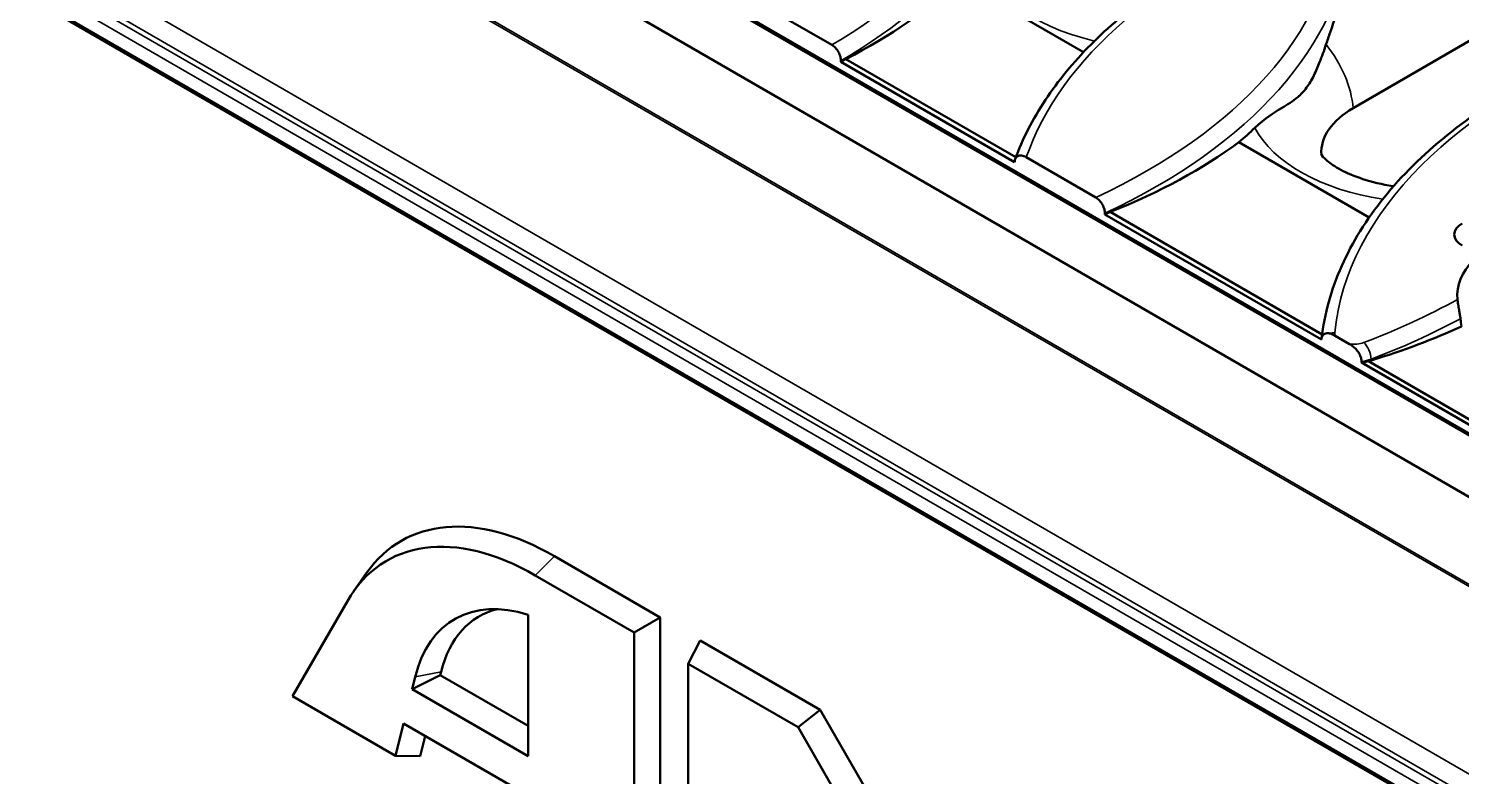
# Model space of a CAD drawing. Header units: millimetres. Extents: x 0 to 1485, y 0 to 1050.
# Drawn here: x 138 to 190.8, y 227.2 to 254.7 of the extents above; entities that cross this region are included whole.
import ezdxf

# ---------------------------------------------------------------- set-up
doc = ezdxf.new("R2010")
doc.units = ezdxf.units.MM
doc.header["$LTSCALE"] = 2.5
doc.layers.add('Sichtbar (ISO)', color=7, linetype='Continuous', lineweight=50)
doc.layers.add('Sichtbar schmal (ISO)', color=7, linetype='Continuous', lineweight=35)

msp = doc.modelspace()

# ---------------------------------------------------------------- linework, layer by layer
at = {"layer": 'Sichtbar (ISO)'}
for p, q in [((405.172, 116.161), (51.619, 320.286)), ((49.549, 319.15), (403.102, 115.026)), ((48.187, 307.69), (403.051, 102.809)), ((163.777, 256.284), (167.564, 254.098)), ((176.834, 253.828), (172.242, 256.479)), ((186.767, 251.767), (191.817, 254.682)), ((167.899, 253.512), (167.9, 253.474)), ((167.9, 253.474), (174.297, 249.781)), ((174.343, 249.959), (168.075, 253.577)), ((187.361, 247.75), (182.563, 250.52)), ((174.297, 249.781), (174.301, 249.816)), ((174.728, 249.961), (177.288, 248.483)), ((177.624, 247.898), (177.625, 247.86)), ((177.625, 247.86), (185.605, 243.252)), ((185.628, 243.443), (177.819, 247.951)), ((186.105, 243.393), (186.635, 243.087)), ((185.605, 243.252), (185.608, 243.288)), ((187.077, 242.44), (187.078, 242.402)), ((187.078, 242.402), (201.754, 233.929)), ((201.978, 234.003), (187.333, 242.458)), ((157.345, 235.278), (161.242, 233.027)), ((149.943, 233.982), (150.427, 234.668)), ((156.638, 234.572), (160.278, 232.47)), ((147.694, 230.124), (149.717, 233.629)), ((156.373, 233.122), (156.373, 227.921)), ((161.242, 233.027), (160.278, 232.47)), ((161.242, 233.027), (161.242, 222.821)), ((160.278, 232.47), (160.278, 222.858)), ((162.716, 232.177), (162.266, 231.323)), ((162.716, 232.177), (167.135, 229.625)), ((162.266, 231.323), (166.321, 228.981)), ((162.266, 221.711), (162.266, 231.323)), ((153.14, 230.901), (152.103, 230.386)), ((152.103, 230.386), (152.214, 230.833)), ((153.171, 231.025), (153.14, 230.901)), ((153.14, 230.901), (156.373, 229.034)), ((151.496, 227.929), (147.694, 230.124)), ((156.373, 227.921), (152.103, 230.386)), ((167.135, 229.625), (166.321, 228.981)), ((167.135, 229.625), (171.105, 222.749)), ((151.79, 229.12), (151.496, 227.929)), ((156.373, 226.474), (151.79, 229.12)), ((152.586, 228.66), (152.404, 227.924)), ((166.321, 228.981), (171.105, 220.696)), ((152.404, 227.924), (151.496, 227.929))]:
    msp.add_line(p, q, dxfattribs=at)
for centre, major_axis, ratio, start_param, end_param in [((150.556, 263.475), (24.48, -1.415), 0.534836, 5.540357, 5.830737), ((150.448, 263.396), (-24.494, 0), 0.57735, 2.36391, 2.374118), ((189.596, 250.134), (-4, 0), 0.57735, 5.497787, 6.318229), ((162.233, 258.452), (-24.538, 0), 0.57735, 2.547319, 2.591328), ((162.341, 258.777), (24.497, -1.416), 0.534836, 5.426833, 5.713667), ((162.233, 258.86), (-24.494, 0), 0.57735, 2.250305, 2.260564), ((191.502, 247.117), (-1.008, 0), 0.572981, 5.501585, 7.064785), ((195.174, 244.872), (-4.569, 0), 0.57735, 5.767088, 6.337785), ((174.126, 254.079), (24.515, -1.417), 0.534836, 5.316882, 5.488329), ((186.781, 243.069), (-1.194, 0), 0.57735, 1.822036, 2.051816), ((186.786, 243.051), (-1.195, 0.069), 0.534836, 2.076755, 2.175289), ((157.345, 226.046), (-5.653, 9.792), 0.57735, 5.497787, 6.543481), ((156.638, 225.638), (-5.471, 9.476), 0.57735, 5.497787, 6.604936), ((157.589, 226.178), (-3.918, 6.785), 0.57735, 5.719029, 6.823605), ((158.296, 226.587), (-3.736, 6.47), 0.57735, 6.11338, 6.823605)]:
    msp.add_ellipse(centre, major_axis=major_axis, ratio=ratio, start_param=start_param, end_param=end_param, dxfattribs=at)
for points, knots in [([(174.317, 249.89), (174.591, 250.636), (174.964, 251.366), (175.898, 252.776), (176.457, 253.457), (177.747, 254.753), (178.477, 255.369), (180.089, 256.524), (180.97, 257.063), (182.864, 258.054), (183.875, 258.505), (184.94, 258.907)], [2.5646578, 2.5646578, 2.5646578, 2.5646578, 2.7211822, 2.7211822, 2.8777066, 2.8777066, 3.0342309, 3.0342309, 3.1907553, 3.1907553, 3.3472796, 3.3472796, 3.3472796, 3.3472796]), ([(186.335, 255.795), (186.219, 255.444), (186.077, 255.02), (185.871, 254.409), (185.82, 254.259), (185.768, 254.106)], [3.5624746, 3.5624746, 3.5624746, 3.5624746, 3.9247289, 3.9247289, 4.0380301, 4.0380301, 4.0380301, 4.0380301]), ([(167.564, 254.098), (167.607, 254.073), (167.658, 254.031), (167.737, 253.945), (167.779, 253.885), (167.838, 253.777), (167.865, 253.708), (167.89, 253.606), (167.898, 253.556), (167.899, 253.512)], [0.4445796, 0.4445796, 0.4445796, 0.4445796, 0.4815908, 0.4815908, 0.5186354, 0.5186354, 0.5557098, 0.5557098, 0.5843562, 0.5843562, 0.5843562, 0.5843562]), ([(185.768, 254.106), (185.694, 253.885), (185.616, 253.666), (185.469, 253.292), (185.398, 253.125), (185.238, 252.802), (185.151, 252.654), (184.95, 252.382), (184.843, 252.271), (184.548, 252.023), (184.351, 251.907), (183.855, 251.603), (183.519, 251.393), (183.148, 251.044)], [-1.591934, -1.591934, -1.591934, -1.591934, -1.372235, -1.372235, -1.189832, -1.189832, -0.988875, -0.988875, -0.770687, -0.770687, -0.426072, -0.426072, 0, 0, 0, 0]), ([(185.609, 243.29), (185.713, 244.195), (185.962, 245.092), (186.736, 246.833), (187.261, 247.677), (188.56, 249.286), (189.335, 250.051), (191.106, 251.48), (192.103, 252.144), (194.283, 253.352), (195.467, 253.896), (196.725, 254.371)], [2.4225232, 2.4225232, 2.4225232, 2.4225232, 2.6074745, 2.6074745, 2.7924258, 2.7924258, 2.9773771, 2.9773771, 3.1623284, 3.1623284, 3.3472796, 3.3472796, 3.3472796, 3.3472796]), ([(174.301, 249.816), (174.305, 249.854), (174.315, 249.89), (174.349, 249.955), (174.382, 249.988), (174.454, 250.024), (174.507, 250.03), (174.607, 250.018), (174.673, 249.993), (174.728, 249.961)], [0.0084336, 0.0084336, 0.0084336, 0.0084336, 0.0349387, 0.0349387, 0.0725438, 0.0725438, 0.1145432, 0.1145432, 0.1614949, 0.1614949, 0.1614949, 0.1614949]), ([(185.581, 250.081), (185.581, 250.081), (185.583, 250.077), (185.607, 250.037), (185.673, 249.948), (185.929, 249.732), (186.098, 249.616), (186.538, 249.38), (186.814, 249.262), (187.461, 249.05), (187.837, 248.959), (188.243, 248.894), (188.249, 248.893), (188.255, 248.892)], [4.199063, 4.199063, 4.199063, 4.199063, 4.268993, 4.268993, 4.529475, 4.529475, 4.750688, 4.750688, 4.981794, 4.981794, 5.228671, 5.228671, 5.232599, 5.232599, 5.232599, 5.232599]), ([(177.288, 248.483), (177.332, 248.458), (177.384, 248.416), (177.463, 248.33), (177.505, 248.27), (177.563, 248.161), (177.59, 248.093), (177.615, 247.991), (177.623, 247.941), (177.624, 247.898)], [0.4461745, 0.4461745, 0.4461745, 0.4461745, 0.4834494, 0.4834494, 0.5205344, 0.5205344, 0.5575225, 0.5575225, 0.5860934, 0.5860934, 0.5860934, 0.5860934]), ([(190.722, 244.02), (190.717, 244.061), (190.711, 244.105), (190.696, 244.201), (190.688, 244.251), (190.668, 244.368), (190.656, 244.433), (190.633, 244.567), (190.622, 244.636), (190.614, 244.707), (190.613, 244.718), (190.612, 244.728)], [-0.341965, -0.341965, -0.341965, -0.341965, -0.3122031, -0.3122031, -0.2816983, -0.2816983, -0.2399704, -0.2399704, -0.1886429, -0.1886429, -0.1788775, -0.1788775, -0.1788775, -0.1788775]), ([(185.608, 243.288), (185.612, 243.324), (185.623, 243.358), (185.657, 243.421), (185.692, 243.452), (185.77, 243.486), (185.828, 243.49), (185.888, 243.481), (185.898, 243.48), (185.907, 243.477)], [0.0084311, 0.0084311, 0.0084311, 0.0084311, 0.0336555, 0.0336555, 0.0718257, 0.0718257, 0.1174791, 0.1174791, 0.1252911, 0.1252911, 0.1252911, 0.1252911]), ([(186.635, 243.087), (186.708, 243.045), (186.796, 242.982), (186.908, 242.864), (186.957, 242.799), (187.019, 242.686), (187.046, 242.62), (187.07, 242.524), (187.077, 242.479), (187.077, 242.44)], [0.0703291, 0.0703291, 0.0703291, 0.0703291, 0.132789, 0.132789, 0.1743233, 0.1743233, 0.2104518, 0.2104518, 0.236216, 0.236216, 0.236216, 0.236216])]:
    msp.add_open_spline(points, degree=3, knots=knots, dxfattribs=at)
for points in [[(190.755, 243.728), (190.744, 243.825), (190.733, 243.923), (190.722, 244.02)], [(185.907, 243.477), (185.97, 243.464), (186.043, 243.429), (186.105, 243.393)]]:
    msp.add_open_spline(points, degree=3, dxfattribs=at)
at = {"layer": 'Sichtbar schmal (ISO)'}
for p, q in [((51.494, 320.273), (405.047, 116.149)), ((48.842, 316.26), (402.395, 112.135)), ((402.404, 112.205), (48.851, 316.329)), ((48.842, 309.353), (402.395, 105.228)), ((48.135, 308.332), (401.688, 104.208)), ((401.865, 104.514), (48.312, 308.638)), ((48.488, 308.74), (402.042, 104.616)), ((401.688, 103.68), (48.135, 307.804)), ((187.435, 242.486), (187.433, 242.53)), ((157.345, 235.278), (156.638, 234.572)), ((153.171, 231.025), (152.214, 230.833))]:
    msp.add_line(p, q, dxfattribs=at)
for centre, major_axis, ratio, start_param, end_param in [((150.448, 263.804), (23.992, 0), 0.57735, 5.506757, 6.227073), ((150.448, 263.432), (24.49, 0), 0.57735, 5.505598, 6.227073), ((198.259, 247.259), (-23.992, 0), 0.57735, 5.2921, 6.08685), ((162.233, 259.268), (23.992, 0), 0.57735, 5.390773, 6.227073), ((162.233, 258.896), (24.49, 0), 0.57735, 5.391975, 6.227073), ((179.775, 257.845), (-6.739, 0), 0.57735, 0.090812, 1.185079), ((184.831, 252.681), (-1.375, 2.382), 0.57735, 4.018026, 4.994513), ((210.044, 242.723), (-23.992, 0), 0.57735, 5.2921, 6.227073), ((189.596, 252.175), (-6.739, 0), 0.57735, 0.295063, 1.30996), ((174.018, 254.732), (-23.992, 0), 0.57735, 2.150508, 2.334577), ((174.018, 254.359), (24.49, 0), 0.57735, 5.2921, 5.462992), ((186.09, 243.092), (-0.498, 0.048), 0.815212, 4.791537, 5.167669), ((186.781, 243.478), (-0.692, 0), 0.57735, 6.227073, 6.496126), ((186.781, 243.478), (-0.692, 0), 0.57735, 1.357856, 2.150508), ((187.16, 242.735), (0.177, -0.468), 0.447262, 0.956366, 2.439895), ((186.781, 243.105), (1.19, 0), 0.57735, 4.963963, 5.2921)]:
    msp.add_ellipse(centre, major_axis=major_axis, ratio=ratio, start_param=start_param, end_param=end_param, dxfattribs=at)

doc.saveas('drawing.dxf')
